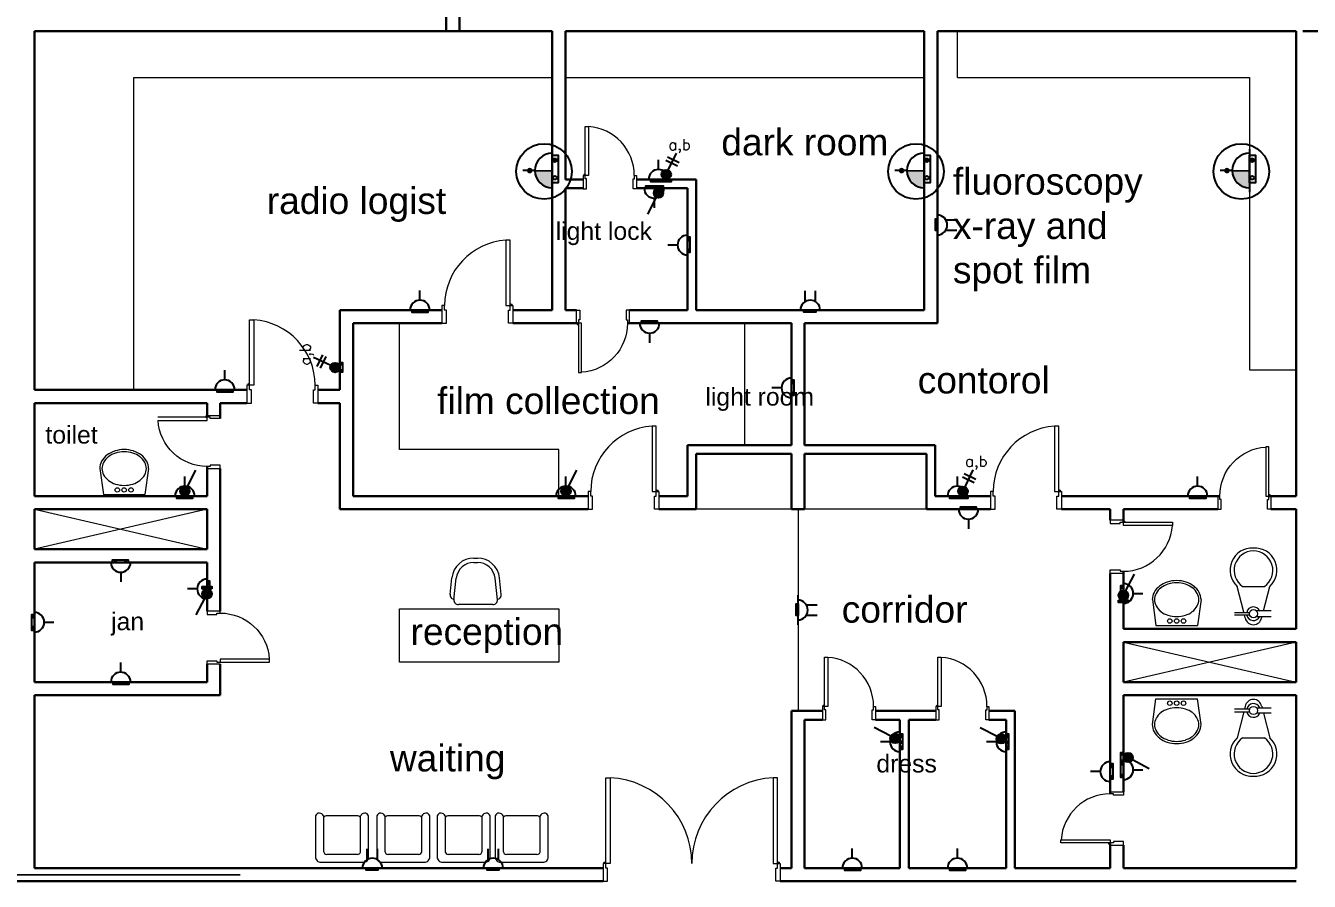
# Model space of a CAD drawing. Extents: x -15 to 148, y 313 to 399.
# Drawn here: x 79.78 to 94.27, y 358.12 to 367.79 of the extents above; entities that cross this region are included whole.
import ezdxf

# ---------------------------------------------------------------- set-up
doc = ezdxf.new("R2010")
doc.units = 0
doc.header["$LTSCALE"] = 0.15
doc.layers.get('0').update_dxf_attribs({"color": 252})
for name, color, linetype in [('0 BDH', 252, 'Continuous'), ('0 NAMES', 252, 'Continuous'), ('0 sockets', 252, 'Continuous'), ('d1', 252, 'Continuous'), ('E- Power- SYM', 4, 'Continuous'), ('E-SOCK', 2, 'Continuous'), ('E-TEXT', 3, 'Continuous'), ('Lighting Swiches Layer', 4, 'Continuous'), ('XREF', 8, 'Continuous')]:
    doc.layers.add(name, color=color, linetype=linetype)
for name, color, linetype, lineweight in [('anal', 252, 'Continuous', 20), ('DOOR', 252, 'Continuous', 20), ('FIXT', 252, 'Continuous', 9), ('FUR', 252, 'Continuous', 9), ('wall', 252, 'Continuous', 30), ('WC', 252, 'Continuous', 9)]:
    doc.layers.add(name, color=color, linetype=linetype, lineweight=lineweight)
doc.styles.add('E80', font='simplex.shx', dxfattribs={"height": 200})
pattern_1 = [(0, (0, 0), (0, 6.985), [5.08, -1.905]), (90, (0, 0), (-6.985, 4e-16), [5.08, -1.905])]

# ---------------------------------------------------------------- blocks, each defined once
blk = doc.blocks.new('ARCH')
at = {"layer": 'anal'}
for p, q in [((90.3, 367.2), (90.3, 367.725)), ((81, 367.2), (85.725, 367.2)), ((81, 363.675), (81, 367.2)), ((85.875, 367.2), (89.925, 367.2)), ((90.3, 367.2), (93.6, 367.2)), ((93.6, 367.2), (93.6, 363.9)), ((87.9, 363.05), (87.9, 364.425)), ((93.6, 363.9), (94.125, 363.9)), ((81.825, 362.325), (79.875, 361.875)), ((79.875, 362.325), (81.825, 361.875)), ((88.5, 362.325), (88.5, 360.05)), ((84, 361.2), (85.8, 361.2)), ((84, 360.6), (84, 361.2)), ((85.8, 361.2), (85.8, 360.6)), ((94.125, 360.825), (92.175, 360.375)), ((92.175, 360.825), (94.125, 360.375)), ((85.8, 360.6), (84, 360.6)), ((77.4, 358.2), (82.2, 358.2)), ((82.2, 358.2), (77.4, 358.2))]:
    blk.add_line(p, q, dxfattribs=at)
at = {"layer": 'DOOR'}
for p, q in [((86.097, 366.093), (86.097, 366.648)), ((86.097, 366.648), (86.133, 366.648)), ((86.133, 366.648), (86.133, 366.093)), ((86.097, 366.093), (86.074, 366.093)), ((86.074, 366.093), (86.074, 365.943)), ((86.133, 366.093), (86.097, 366.093)), ((86.097, 366.056), (86.097, 366.093)), ((86.652, 366.093), (86.674, 366.093)), ((86.652, 366.056), (86.652, 366.093)), ((86.674, 366.093), (86.674, 365.943)), ((86.074, 365.943), (86.112, 365.943)), ((86.112, 366.056), (86.097, 366.056)), ((86.112, 365.943), (86.112, 366.056)), ((86.637, 365.943), (86.637, 366.056)), ((86.637, 366.056), (86.652, 366.056)), ((86.674, 365.943), (86.637, 365.943)), ((85.997, 364.425), (85.997, 364.575)), ((85.997, 364.575), (86.034, 364.575)), ((86.034, 364.575), (86.034, 364.463)), ((86.597, 364.575), (86.559, 364.575)), ((86.559, 364.575), (86.559, 364.463)), ((86.597, 364.425), (86.597, 364.575)), ((86.019, 364.425), (85.997, 364.425)), ((86.034, 364.463), (86.019, 364.463)), ((86.019, 364.463), (86.019, 364.425)), ((86.019, 364.425), (86.019, 363.87)), ((86.055, 364.425), (86.019, 364.425)), ((86.055, 363.87), (86.055, 364.425)), ((86.559, 364.463), (86.574, 364.463)), ((86.574, 364.463), (86.574, 364.425)), ((86.574, 364.425), (86.597, 364.425)), ((86.019, 363.87), (86.055, 363.87)), ((81.825, 363.364), (81.27, 363.364)), ((81.27, 363.328), (81.825, 363.328)), ((81.825, 363.364), (81.825, 363.386)), ((81.825, 363.386), (81.975, 363.386)), ((81.825, 363.328), (81.825, 363.364)), ((81.862, 363.364), (81.825, 363.364)), ((81.862, 363.349), (81.862, 363.364)), ((81.975, 363.349), (81.862, 363.349)), ((81.975, 363.386), (81.975, 363.349)), ((93.819, 363.03), (93.783, 363.03)), ((93.783, 363.03), (93.783, 362.475)), ((93.819, 362.475), (93.819, 363.03)), ((81.825, 362.809), (81.825, 362.786)), ((81.862, 362.809), (81.825, 362.809)), ((81.825, 362.786), (81.975, 362.786)), ((81.975, 362.824), (81.862, 362.824)), ((81.862, 362.824), (81.862, 362.809)), ((81.975, 362.786), (81.975, 362.824)), ((93.264, 362.475), (93.241, 362.475)), ((93.241, 362.475), (93.241, 362.325)), ((93.264, 362.437), (93.264, 362.475)), ((93.783, 362.475), (93.819, 362.475)), ((93.819, 362.475), (93.841, 362.475)), ((93.819, 362.437), (93.819, 362.475)), ((93.841, 362.475), (93.841, 362.325)), ((93.241, 362.325), (93.279, 362.325)), ((93.279, 362.437), (93.264, 362.437)), ((93.279, 362.325), (93.279, 362.437)), ((93.804, 362.325), (93.804, 362.437)), ((93.804, 362.437), (93.819, 362.437)), ((93.841, 362.325), (93.804, 362.325)), ((92.175, 362.202), (92.025, 362.202)), ((92.025, 362.202), (92.025, 362.165)), ((92.025, 362.165), (92.137, 362.165)), ((92.137, 362.165), (92.137, 362.18)), ((92.137, 362.18), (92.175, 362.18)), ((92.175, 362.18), (92.175, 362.202)), ((92.175, 362.18), (92.73, 362.18)), ((92.175, 362.143), (92.175, 362.18)), ((92.73, 362.18), (92.73, 362.143)), ((92.73, 362.143), (92.175, 362.143)), ((92.025, 361.602), (92.025, 361.64)), ((92.025, 361.64), (92.137, 361.64)), ((92.175, 361.602), (92.025, 361.602)), ((92.137, 361.64), (92.137, 361.625)), ((92.137, 361.625), (92.175, 361.625)), ((92.175, 361.625), (92.175, 361.602)), ((81.975, 361.176), (81.825, 361.176)), ((81.825, 361.176), (81.825, 361.139)), ((81.937, 361.139), (81.937, 361.154)), ((81.937, 361.154), (81.975, 361.154)), ((81.975, 361.154), (81.975, 361.176)), ((81.825, 361.139), (81.937, 361.139)), ((81.825, 360.576), (81.825, 360.614)), ((81.825, 360.614), (81.937, 360.614)), ((81.975, 360.576), (81.825, 360.576)), ((81.937, 360.614), (81.937, 360.599)), ((81.937, 360.599), (81.975, 360.599)), ((82.53, 360.635), (81.975, 360.635)), ((81.975, 360.635), (81.975, 360.599)), ((81.975, 360.599), (82.53, 360.599)), ((81.975, 360.599), (81.975, 360.591)), ((82.53, 360.599), (82.53, 360.635)), ((88.799, 360.655), (88.835, 360.655)), ((88.799, 360.1), (88.799, 360.655)), ((88.835, 360.655), (88.835, 360.1)), ((90.08, 360.655), (90.116, 360.655)), ((90.08, 360.1), (90.08, 360.655)), ((90.116, 360.655), (90.116, 360.1)), ((88.776, 360.1), (88.776, 359.95)), ((88.799, 360.1), (88.776, 360.1)), ((88.799, 360.062), (88.799, 360.1)), ((88.835, 360.1), (88.799, 360.1)), ((88.814, 360.062), (88.799, 360.062)), ((88.814, 359.95), (88.814, 360.062)), ((89.339, 360.062), (89.354, 360.062)), ((89.339, 359.95), (89.339, 360.062)), ((89.354, 360.062), (89.354, 360.1)), ((89.354, 360.1), (89.376, 360.1)), ((89.376, 360.1), (89.376, 359.95)), ((90.057, 360.1), (90.057, 359.95)), ((90.08, 360.1), (90.057, 360.1)), ((90.08, 360.062), (90.08, 360.1)), ((90.116, 360.1), (90.08, 360.1)), ((90.095, 360.062), (90.08, 360.062)), ((90.095, 359.95), (90.095, 360.062)), ((90.62, 360.062), (90.635, 360.062)), ((90.62, 359.95), (90.62, 360.062)), ((90.635, 360.062), (90.635, 360.1)), ((90.635, 360.1), (90.657, 360.1)), ((90.657, 360.1), (90.657, 359.95)), ((88.776, 359.95), (88.814, 359.95)), ((89.376, 359.95), (89.339, 359.95)), ((90.057, 359.95), (90.095, 359.95)), ((90.657, 359.95), (90.62, 359.95)), ((92.025, 359.135), (92.175, 359.135)), ((92.025, 359.113), (92.025, 359.135)), ((92.175, 359.135), (92.175, 359.098)), ((92.062, 359.113), (92.025, 359.113)), ((92.062, 359.098), (92.062, 359.113)), ((92.175, 359.098), (92.062, 359.098)), ((91.47, 358.594), (92.025, 358.594)), ((91.47, 358.558), (91.47, 358.594)), ((92.025, 358.558), (91.47, 358.558)), ((92.025, 358.594), (92.025, 358.558)), ((92.062, 358.558), (92.025, 358.558)), ((92.025, 358.558), (92.025, 358.535)), ((92.062, 358.573), (92.062, 358.558)), ((92.175, 358.573), (92.062, 358.573)), ((92.175, 358.535), (92.175, 358.573)), ((92.025, 358.535), (92.175, 358.535))]:
    blk.add_line(p, q, dxfattribs=at)
for points in [[(85.249, 364.625), (85.249, 365.365), (85.201, 365.365), (85.201, 364.625)], [(84.509, 364.625), (84.479, 364.625), (84.479, 364.425), (84.529, 364.425), (84.529, 364.575), (84.509, 364.575)], [(85.249, 364.625), (85.279, 364.625), (85.279, 364.425), (85.229, 364.425), (85.229, 364.575), (85.249, 364.575)], [(82.306, 363.725), (82.306, 364.465), (82.354, 364.465), (82.354, 363.725)], [(82.306, 363.725), (82.276, 363.725), (82.276, 363.525), (82.326, 363.525), (82.326, 363.675), (82.306, 363.675)], [(83.046, 363.725), (83.076, 363.725), (83.076, 363.525), (83.026, 363.525), (83.026, 363.675), (83.046, 363.675)], [(86.899, 362.525), (86.899, 363.265), (86.851, 363.265), (86.851, 362.525)], [(91.445, 362.525), (91.445, 363.265), (91.397, 363.265), (91.397, 362.525)], [(86.159, 362.525), (86.129, 362.525), (86.129, 362.325), (86.179, 362.325), (86.179, 362.475), (86.159, 362.475)], [(86.899, 362.525), (86.929, 362.525), (86.929, 362.325), (86.879, 362.325), (86.879, 362.475), (86.899, 362.475)], [(90.705, 362.525), (90.675, 362.525), (90.675, 362.325), (90.725, 362.325), (90.725, 362.475), (90.705, 362.475)], [(91.445, 362.525), (91.475, 362.525), (91.475, 362.325), (91.425, 362.325), (91.425, 362.475), (91.445, 362.475)], [(86.329, 358.325), (86.329, 359.295), (86.379, 359.295), (86.379, 358.325)], [(88.269, 358.325), (88.269, 359.295), (88.219, 359.295), (88.219, 358.325)], [(86.329, 358.325), (86.299, 358.325), (86.299, 358.125), (86.349, 358.125), (86.349, 358.275), (86.329, 358.275)], [(88.269, 358.325), (88.299, 358.325), (88.299, 358.125), (88.249, 358.125), (88.249, 358.275), (88.269, 358.275)]]:
    blk.add_lwpolyline(points, close=True, dxfattribs=at)
for centre in [(85.259, 364.635), (82.296, 363.735), (86.909, 362.535), (91.455, 362.535), (86.319, 358.335), (88.279, 358.335)]:
    blk.add_circle(centre, 0.01, dxfattribs=at)
for centre, radius, start, end in [((85.249, 364.625), 0.74, 93.7231, 180), ((82.306, 363.725), 0.74, 0, 86.2769), ((86.899, 362.525), 0.74, 93.7231, 180), ((91.445, 362.525), 0.74, 93.7231, 180), ((86.329, 358.325), 0.971, 0, 87.0492), ((88.271, 358.325), 0.971, 92.9508, 180)]:
    blk.add_arc(centre, radius, start, end, dxfattribs=at)
for centre, major_axis, start_param, end_param in [((86.097, 366.093), (0.392, 0.392), 5.497787, 7.003603), ((86.089, 366.101), (0.0053, 0.0053), 5.497787, 11.780972), ((92.182, 362.187), (0.0053, 0.0053), 3.926991, 10.210176), ((92.175, 362.18), (-0.392, 0.392), 2.356194, 3.86201), ((88.799, 360.1), (-0.392, 0.392), 3.926991, 5.432806), ((90.08, 360.1), (-0.392, 0.392), 3.926991, 5.432806), ((88.791, 360.107), (0.0053, 0.0053), 5.497787, 11.780972), ((90.072, 360.107), (0.0053, 0.0053), 5.497787, 11.780972), ((92.025, 358.558), (-0.392, 0.392), -0.785398, 0.720417), ((92.017, 358.55), (0.0053, 0.0053), 0.785398, 7.068583)]:
    blk.add_ellipse(centre, major_axis=major_axis, ratio=1, start_param=start_param, end_param=end_param, dxfattribs=at)
at = {"layer": 'DOOR', "extrusion": (0, 0, -1)}
for centre, major_axis, start_param, end_param in [((86.012, 364.418), (-0.0053, 0.0053), 2.356194490190417, 8.639379797370003), ((86.019, 364.425), (-0.392, 0.392), 2.356194, 3.86201), ((81.825, 363.364), (0.392, 0.392), 2.356194, 3.86201), ((81.817, 363.371), (-0.0053, 0.0053), 3.926991, 10.210176), ((93.819, 362.475), (-0.392, 0.392), 5.497787, 7.003603), ((93.826, 362.482), (-0.0053, 0.0053), 5.497787, 11.780972), ((81.975, 360.599), (0.392, 0.392), -0.785398, 0.720417), ((81.982, 360.591), (-0.0053, 0.0053), 5.497787, 7.068583)]:
    blk.add_ellipse(centre, major_axis=major_axis, ratio=1, start_param=start_param, end_param=end_param, dxfattribs=at)
at = {"layer": 'FIXT'}
for p, q in [((84, 363), (84, 364.425)), ((85.8, 363), (84, 363)), ((85.8, 362.475), (85.8, 363)), ((80.614, 362.785), (80.655, 362.494)), ((81.164, 362.785), (81.123, 362.494)), ((80.655, 362.494), (81.123, 362.494)), ((89.95, 362.325), (87.35, 362.325)), ((92.502, 361.305), (92.543, 361.014)), ((93.052, 361.305), (93.011, 361.014)), ((92.543, 361.014), (93.011, 361.014)), ((92.502, 359.895), (92.543, 360.186)), ((92.543, 360.186), (93.011, 360.186)), ((93.052, 359.895), (93.011, 360.186))]:
    blk.add_line(p, q, dxfattribs=at)
for centre in [(80.812, 362.544), (80.889, 362.544), (80.967, 362.544), (92.699, 361.064), (92.777, 361.064), (92.854, 361.064), (92.699, 360.136), (92.777, 360.136), (92.854, 360.136)]:
    blk.add_circle(centre, 0.025, dxfattribs=at)
for centre, radius, start, end in [((80.835, 362.758), 0.228, 127.2098, 151.387), ((80.835, 362.758), 0.203, 127.2098, 151.387), ((80.868, 362.714), 0.282, 107.4592, 127.2098), ((80.868, 362.714), 0.257, 107.4592, 127.2098), ((80.889, 362.647), 0.353, 90, 107.4592), ((80.889, 362.647), 0.328, 90, 107.4592), ((80.889, 362.647), 0.353, 72.5408, 90), ((80.889, 362.647), 0.328, 72.5408, 90), ((80.911, 362.714), 0.257, 52.7902, 72.5408), ((80.911, 362.714), 0.282, 52.7902, 72.5408), ((80.943, 362.758), 0.203, 28.613, 52.7902), ((80.943, 362.758), 0.228, 28.613, 52.7902), ((80.785, 362.785), 0.171, 151.387, 180), ((80.785, 362.785), 0.146, 151.387, 180), ((80.785, 362.785), 0.146, 180, 208.613), ((80.994, 362.785), 0.146, 0, 28.613), ((80.994, 362.785), 0.146, 331.387, 360), ((80.994, 362.785), 0.171, 0, 28.613), ((80.835, 362.812), 0.203, 208.613, 232.7902), ((80.868, 362.855), 0.257, 232.7902, 252.5408), ((80.889, 362.923), 0.328, 252.5408, 270), ((80.889, 362.923), 0.328, 270, 287.4592), ((80.911, 362.855), 0.257, 287.4592, 307.2098), ((80.943, 362.812), 0.203, 307.2098, 331.387), ((92.723, 361.278), 0.228, 127.2098, 151.387), ((92.723, 361.278), 0.203, 127.2098, 151.387), ((92.755, 361.234), 0.282, 107.4592, 127.2098), ((92.755, 361.234), 0.257, 107.4592, 127.2098), ((92.777, 361.167), 0.353, 90, 107.4592), ((92.777, 361.167), 0.328, 90, 107.4592), ((92.777, 361.167), 0.353, 72.5408, 90), ((92.777, 361.167), 0.328, 72.5408, 90), ((92.798, 361.234), 0.257, 52.7902, 72.5408), ((92.798, 361.234), 0.282, 52.7902, 72.5408), ((92.831, 361.278), 0.203, 28.613, 52.7902), ((92.831, 361.278), 0.228, 28.613, 52.7902), ((92.672, 361.305), 0.171, 151.387, 180), ((92.672, 361.305), 0.146, 151.387, 180), ((92.672, 361.305), 0.146, 180, 208.613), ((92.881, 361.305), 0.146, 0, 28.613), ((92.881, 361.305), 0.146, 331.387, 360), ((92.881, 361.305), 0.171, 0, 28.613), ((92.723, 361.332), 0.203, 208.613, 232.7902), ((92.755, 361.375), 0.257, 232.7902, 252.5408), ((92.798, 361.375), 0.257, 287.4592, 307.2098), ((92.831, 361.332), 0.203, 307.2098, 331.387), ((92.777, 361.443), 0.328, 252.5408, 270), ((92.777, 361.443), 0.328, 270, 287.4592), ((92.723, 359.868), 0.203, 127.2098, 151.387), ((92.755, 359.825), 0.257, 107.4592, 127.2098), ((92.777, 359.757), 0.328, 90, 107.4592), ((92.777, 359.757), 0.328, 72.5408, 90), ((92.798, 359.825), 0.257, 52.7902, 72.5408), ((92.831, 359.868), 0.203, 28.613, 52.7902), ((92.672, 359.895), 0.171, 180, 208.613), ((92.672, 359.895), 0.146, 151.387, 180), ((92.672, 359.895), 0.146, 180, 208.613), ((92.881, 359.895), 0.146, 0, 28.613), ((92.881, 359.895), 0.146, 331.387, 360), ((92.881, 359.895), 0.171, 331.387, 360), ((92.723, 359.922), 0.228, 208.613, 232.7902), ((92.723, 359.922), 0.203, 208.613, 232.7902), ((92.755, 359.966), 0.282, 232.7902, 252.5408), ((92.755, 359.966), 0.257, 232.7902, 252.5408), ((92.777, 360.033), 0.353, 252.5408, 270), ((92.777, 360.033), 0.328, 252.5408, 270), ((92.777, 360.033), 0.328, 270, 287.4592), ((92.777, 360.033), 0.353, 270, 287.4592), ((92.798, 359.966), 0.257, 287.4592, 307.2098), ((92.798, 359.966), 0.282, 287.4592, 307.2098), ((92.831, 359.922), 0.203, 307.2098, 331.387), ((92.831, 359.922), 0.228, 307.2098, 331.387)]:
    blk.add_arc(centre, radius, start, end, dxfattribs=at)
at = {"layer": 'FUR'}
for p, q in [((84.839, 361.775), (84.88, 361.775)), ((84.839, 361.725), (84.88, 361.725)), ((84.57, 361.365), (84.59, 361.552)), ((84.614, 361.304), (84.64, 361.546)), ((85.105, 361.304), (85.078, 361.546)), ((85.148, 361.365), (85.128, 361.552)), ((85.055, 361.25), (84.664, 361.25)), ((83.05, 358.865), (83.05, 358.4)), ((83.14, 358.863), (83.14, 358.467)), ((83.515, 358.865), (83.185, 358.865)), ((83.56, 358.467), (83.56, 358.863)), ((83.65, 358.4), (83.65, 358.865)), ((83.742, 358.865), (83.742, 358.4)), ((83.832, 358.863), (83.832, 358.467)), ((84.207, 358.865), (83.877, 358.865)), ((84.252, 358.467), (84.252, 358.863)), ((84.342, 358.4), (84.342, 358.865)), ((84.424, 358.865), (84.424, 358.4)), ((84.514, 358.863), (84.514, 358.467)), ((84.889, 358.865), (84.559, 358.865)), ((84.934, 358.467), (84.934, 358.863)), ((85.024, 358.4), (85.024, 358.865)), ((85.079, 358.865), (85.079, 358.4)), ((85.169, 358.863), (85.169, 358.467)), ((85.544, 358.865), (85.214, 358.865)), ((85.589, 358.467), (85.589, 358.863)), ((85.679, 358.4), (85.679, 358.865)), ((83.178, 358.43), (83.523, 358.43)), ((83.87, 358.43), (84.215, 358.43)), ((84.551, 358.43), (84.896, 358.43)), ((85.207, 358.43), (85.552, 358.43)), ((83.11, 358.34), (83.59, 358.34)), ((83.802, 358.34), (84.282, 358.34)), ((84.484, 358.34), (84.964, 358.34)), ((85.139, 358.34), (85.619, 358.34))]:
    blk.add_line(p, q, dxfattribs=at)
for centre, radius, start, end in [((84.839, 361.525), 0.25, 90, 173.857), ((84.88, 361.525), 0.25, 6.143, 90), ((84.839, 361.525), 0.2, 90, 173.857), ((84.88, 361.525), 0.2, 6.143, 90), ((84.62, 361.36), 0.05, 173.857, 270), ((84.664, 361.3), 0.05, 175.0303, 270), ((85.055, 361.3), 0.05, 270, 4.9697), ((85.099, 361.36), 0.05, 270, 6.143)]:
    blk.add_arc(centre, radius, start, end, dxfattribs=at)
for centre, major_axis, start_param, end_param in [((83.095, 358.847), (-0.0339, 0.0339), 4.256093, 6.69338), ((83.185, 358.805), (-0.0424, 0.0424), -0.785398, 0.062664), ((83.515, 358.805), (0.0424, 0.0424), 6.220521, 7.068583), ((83.606, 358.847), (0.0339, 0.0339), 5.87299, 8.310278), ((83.787, 358.847), (-0.0339, 0.0339), 4.256093, 6.69338), ((83.877, 358.805), (-0.0424, 0.0424), -0.785398, 0.062664), ((84.207, 358.805), (0.0424, 0.0424), 6.220521, 7.068583), ((84.297, 358.847), (0.0339, 0.0339), 5.87299, 8.310278), ((84.468, 358.847), (-0.0339, 0.0339), 4.256093, 6.69338), ((84.559, 358.805), (-0.0424, 0.0424), -0.785398, 0.062664), ((84.889, 358.805), (0.0424, 0.0424), 6.220521, 7.068583), ((84.979, 358.847), (0.0339, 0.0339), 5.87299, 8.310278), ((85.124, 358.847), (-0.0339, 0.0339), 4.256093, 6.69338), ((85.214, 358.805), (-0.0424, 0.0424), -0.785398, 0.062664), ((85.544, 358.805), (0.0424, 0.0424), 6.220521, 7.068583), ((85.635, 358.847), (0.0339, 0.0339), 5.87299, 8.310278), ((83.11, 358.4), (0.0424, 0.0424), 2.356194, 3.926991), ((83.178, 358.467), (0.0265, 0.0265), 2.356194, 3.926991), ((83.523, 358.467), (-0.0265, 0.0265), 2.356194, 3.926991), ((83.59, 358.4), (-0.0424, 0.0424), 2.356194, 3.926991), ((83.802, 358.4), (0.0424, 0.0424), 2.356194, 3.926991), ((83.87, 358.467), (0.0265, 0.0265), 2.356194, 3.926991), ((84.215, 358.467), (-0.0265, 0.0265), 2.356194, 3.926991), ((84.282, 358.4), (-0.0424, 0.0424), 2.356194, 3.926991), ((84.484, 358.4), (0.0424, 0.0424), 2.356194, 3.926991), ((84.551, 358.467), (0.0265, 0.0265), 2.356194, 3.926991), ((84.896, 358.467), (-0.0265, 0.0265), 2.356194, 3.926991), ((84.964, 358.4), (-0.0424, 0.0424), 2.356194, 3.926991), ((85.139, 358.4), (0.0424, 0.0424), 2.356194, 3.926991), ((85.207, 358.467), (0.0265, 0.0265), 2.356194, 3.926991), ((85.552, 358.467), (-0.0265, 0.0265), 2.356194, 3.926991), ((85.619, 358.4), (-0.0424, 0.0424), 2.356194, 3.926991)]:
    blk.add_ellipse(centre, major_axis=major_axis, ratio=1, start_param=start_param, end_param=end_param, dxfattribs=at)
at = {"layer": 'wall'}
for p, q in [((84.525, 367.725), (84.525, 374.925)), ((84.675, 372.525), (84.675, 367.725)), ((80.925, 367.725), (79.875, 367.725)), ((79.875, 367.725), (85.725, 367.725)), ((79.875, 367.725), (79.875, 363.675)), ((84.675, 367.725), (80.925, 367.725)), ((85.725, 367.725), (84.525, 367.725)), ((85.725, 367.725), (84.675, 367.725)), ((85.725, 367.725), (84.675, 367.725)), ((85.725, 367.725), (85.725, 364.575)), ((89.475, 367.725), (85.875, 367.725)), ((89.925, 367.725), (85.875, 367.725)), ((85.875, 367.725), (89.925, 367.725)), ((85.875, 367.725), (85.875, 366.05)), ((89.925, 367.725), (85.875, 367.725)), ((89.925, 367.725), (89.925, 364.575)), ((91.875, 367.725), (90.075, 367.725)), ((94.125, 367.725), (90.075, 367.725)), ((90.075, 367.725), (94.125, 367.725)), ((90.075, 367.725), (90.075, 364.425)), ((90.075, 367.725), (91.725, 367.725)), ((94.125, 367.725), (94.125, 362.475)), ((94.125, 367.725), (94.125, 362.475)), ((94.125, 362.475), (94.125, 367.725)), ((94.125, 366.031), (94.125, 367.725)), ((94.125, 362.475), (94.125, 367.725)), ((94.2, 367.725), (99.525, 367.725)), ((86.074, 366.05), (85.875, 366.05)), ((86.074, 365.95), (85.875, 365.95)), ((85.875, 365.95), (85.875, 364.575)), ((87.35, 366.05), (86.674, 366.05)), ((87.25, 365.95), (86.674, 365.95)), ((87.25, 364.575), (87.25, 365.95)), ((87.35, 364.575), (87.35, 366.05)), ((94.125, 366), (94.125, 362.475)), ((83.325, 364.575), (83.325, 363.675)), ((84.479, 364.575), (83.325, 364.575)), ((85.725, 364.575), (85.279, 364.575)), ((85.997, 364.575), (85.875, 364.575)), ((87.25, 364.575), (86.597, 364.575)), ((89.925, 364.575), (87.35, 364.575)), ((83.475, 364.425), (83.475, 362.475)), ((84.479, 364.425), (83.475, 364.425)), ((85.8, 364.425), (85.279, 364.425)), ((86.01, 364.425), (85.8, 364.425)), ((88.425, 364.425), (86.574, 364.425)), ((88.425, 364.425), (88.425, 363.05)), ((88.575, 364.425), (88.575, 363.05)), ((90.075, 364.425), (88.575, 364.425)), ((82.276, 363.675), (79.875, 363.675)), ((83.325, 363.675), (83.076, 363.675)), ((79.875, 363.525), (79.875, 363.375)), ((81.825, 363.525), (79.875, 363.525)), ((81.825, 363.525), (81.825, 363.371)), ((81.975, 363.525), (81.975, 363.349)), ((82.276, 363.525), (81.975, 363.525)), ((83.325, 363.525), (83.076, 363.525)), ((83.325, 363.525), (83.325, 362.325)), ((94.125, 362.475), (94.125, 363.6)), ((79.875, 363.375), (79.875, 362.475)), ((88.425, 363.05), (87.25, 363.05)), ((87.25, 363.05), (87.25, 362.475)), ((88.575, 363.05), (90.05, 363.05)), ((90.05, 363.05), (90.05, 362.475)), ((88.425, 362.95), (87.35, 362.95)), ((87.35, 362.95), (87.35, 362.325)), ((88.425, 362.95), (88.425, 362.325)), ((88.575, 362.95), (88.575, 362.325)), ((88.575, 362.95), (89.95, 362.95)), ((89.95, 362.95), (89.95, 362.325)), ((81.825, 362.809), (81.825, 362.475)), ((81.975, 362.786), (81.975, 361.176)), ((79.875, 362.475), (81.825, 362.475)), ((83.475, 362.475), (86.129, 362.475)), ((86.929, 362.475), (87.25, 362.475)), ((90.675, 362.475), (90.05, 362.475)), ((93.263, 362.475), (91.475, 362.475)), ((94.125, 362.475), (93.825, 362.475)), ((79.875, 362.325), (79.875, 361.875)), ((79.875, 362.325), (81.825, 362.325)), ((81.825, 362.325), (81.825, 361.875)), ((83.325, 362.325), (86.129, 362.325)), ((86.929, 362.325), (87.35, 362.325)), ((88.575, 362.325), (88.425, 362.325)), ((90.675, 362.325), (89.95, 362.325)), ((92.025, 362.325), (91.475, 362.325)), ((92.025, 362.325), (92.025, 362.202)), ((92.175, 362.325), (92.175, 362.187)), ((93.241, 362.325), (92.175, 362.325)), ((94.125, 362.325), (93.841, 362.325)), ((94.125, 362.325), (94.125, 361.875)), ((94.125, 360.975), (94.125, 362.325)), ((94.125, 362.325), (94.125, 360.975)), ((94.125, 360.975), (94.125, 362.325)), ((94.125, 360.975), (94.125, 362.325)), ((79.875, 361.875), (81.825, 361.875)), ((79.875, 360.375), (79.875, 361.725)), ((79.875, 361.725), (81.825, 361.725)), ((81.825, 361.725), (81.825, 361.176)), ((92.025, 361.602), (92.025, 359.113)), ((92.175, 361.625), (92.175, 360.975)), ((94.125, 360.975), (92.175, 360.975)), ((92.175, 360.825), (92.175, 360.375)), ((94.125, 360.825), (92.175, 360.825)), ((94.125, 360.825), (94.125, 360.375)), ((94.125, 360.375), (94.125, 360.825)), ((94.125, 360.375), (94.125, 360.825)), ((81.825, 360.576), (81.825, 360.375)), ((81.975, 360.576), (81.975, 360.225)), ((81.825, 360.375), (79.875, 360.375)), ((94.125, 360.375), (92.175, 360.375)), ((79.875, 360.225), (79.875, 358.275)), ((81.975, 360.225), (79.875, 360.225)), ((94.125, 360.225), (92.175, 360.225)), ((92.175, 360.225), (92.175, 359.135)), ((94.125, 358.275), (94.125, 360.225)), ((94.125, 358.275), (94.125, 360.225)), ((94.125, 360.225), (94.125, 358.275)), ((94.125, 360.225), (94.125, 358.275)), ((88.777, 360.05), (88.425, 360.05)), ((88.425, 360.05), (88.425, 358.275)), ((90.057, 360.05), (89.376, 360.05)), ((90.95, 360.05), (90.657, 360.05)), ((90.95, 358.275), (90.95, 360.05)), ((88.575, 359.95), (88.575, 358.275)), ((88.575, 359.95), (88.776, 359.95)), ((89.65, 359.95), (89.376, 359.95)), ((89.65, 358.275), (89.65, 359.95)), ((89.75, 358.275), (89.75, 359.95)), ((89.75, 359.95), (90.057, 359.95)), ((90.85, 359.95), (90.657, 359.95)), ((90.85, 358.275), (90.85, 359.95)), ((94.125, 358.275), (94.125, 359.925)), ((92.025, 358.55), (92.025, 358.275)), ((92.175, 358.275), (92.175, 358.535)), ((80.4, 358.275), (79.875, 358.275)), ((80.4, 358.275), (86.299, 358.275)), ((84.675, 358.275), (86.299, 358.275)), ((88.425, 358.275), (88.299, 358.275)), ((88.299, 358.275), (88.425, 358.275)), ((88.575, 358.275), (89.65, 358.275)), ((88.575, 358.275), (89.65, 358.275)), ((89.75, 358.275), (90.85, 358.275)), ((89.75, 358.275), (90.85, 358.275)), ((90.95, 358.275), (92.025, 358.275)), ((90.95, 358.275), (92.025, 358.275)), ((92.175, 358.275), (94.125, 358.275)), ((92.175, 358.275), (94.125, 358.275)), ((80.4, 358.125), (73.899, 358.125)), ((80.325, 358.125), (86.299, 358.125)), ((84.525, 358.125), (86.299, 358.125)), ((88.299, 358.125), (94.125, 358.125)), ((88.299, 358.125), (89.325, 358.125)), ((89.475, 358.125), (94.125, 358.125))]:
    blk.add_line(p, q, dxfattribs=at)
at = {"layer": 'WC'}
for p, q in [((93.535, 361.162), (93.459, 361.455)), ((93.52, 361.455), (93.768, 361.455)), ((93.757, 361.177), (93.829, 361.455)), ((93.428, 361.161), (93.601, 361.161)), ((93.845, 361.177), (93.679, 361.177)), ((93.601, 361.13), (93.428, 361.13)), ((93.551, 361.099), (93.543, 361.131)), ((93.678, 361.115), (93.845, 361.115)), ((93.737, 361.099), (93.741, 361.115)), ((93.601, 360.07), (93.428, 360.07)), ((93.428, 360.039), (93.601, 360.039)), ((93.535, 360.038), (93.459, 359.745)), ((93.551, 360.101), (93.543, 360.069)), ((93.678, 360.085), (93.845, 360.085)), ((93.845, 360.023), (93.679, 360.023)), ((93.737, 360.101), (93.741, 360.085)), ((93.757, 360.023), (93.829, 359.745)), ((93.52, 359.745), (93.768, 359.745))]:
    blk.add_line(p, q, dxfattribs=at)
for centre in [(93.644, 361.146), (93.644, 360.054)]:
    blk.add_circle(centre, 0.0463, dxfattribs=at)
for centre, radius, start, end in [((93.629, 361.638), 0.25, 86.62, 226.9828), ((93.659, 361.638), 0.25, 313.0172, 93.38), ((93.645, 361.636), 0.22, 90.3, 235.4946), ((93.643, 361.636), 0.22, 304.5054, 89.7), ((93.644, 361.146), 0.0772, 23.4137, 168.1237), ((93.644, 361.116), 0.0942, 190.3889, 349.6111), ((93.644, 361.146), 0.0772, 191.423, 337.1495), ((93.644, 360.084), 0.0942, 10.3889, 169.6111), ((93.644, 360.054), 0.0772, 22.8505, 168.577), ((93.644, 360.054), 0.0772, 191.8763, 336.5863), ((93.629, 359.562), 0.25, 133.0172, 273.38), ((93.645, 359.564), 0.22, 124.5054, 269.7), ((93.643, 359.564), 0.22, 270.3, 55.4946), ((93.659, 359.562), 0.25, 266.62, 46.9828)]:
    blk.add_arc(centre, radius, start, end, dxfattribs=at)
at = {"layer": 'd1', "width": 2.4256, "attachment_point": 1}
for s, insert, char_height in [('{\\fArial|b0|i0|c0|p34;dark room}', (87.634, 366.621), 0.3), ('{\\fArial|b0|i0|c0|p34;fluoroscopy x-ray and spot film}', (90.25, 366.177), 0.3), ('{\\fArial|b0|i0|c0|p34;radio logist}', (82.5, 365.96), 0.3), ('{\\fArial|b0|i0|c0|p34;light lock}', (85.763, 365.567), 0.2), ('{\\fArial|b0|i0|c0|p34;contorol}', (89.852, 363.933), 0.3), ('{\\fArial|b0|i0|c0|p34;film collection}', (84.424, 363.701), 0.3), ('{\\fArial|b0|i0|c0|p34;light room}', (87.454, 363.696), 0.2), ('{\\fArial|b0|i0|c0|p34;toilet}', (80, 363.267), 0.2), ('{\\fArial|b0|i0|c0|p34;corridor}', (88.994, 361.345), 0.3), ('{\\fArial|b0|i0|c0|p34;jan}', (80.742, 361.16), 0.2), ('{\\fArial|b0|i0|c0|p34;reception}', (84.124, 361.094), 0.3), ('{\\fArial|b0|i0|c0|p34;waiting}', (83.891, 359.666), 0.3), ('{\\fArial|b0|i0|c0|p34;dress}', (89.385, 359.554), 0.2)]:
    blk.add_mtext(s, dxfattribs=dict(at, insert=insert, char_height=char_height))
blk = doc.blocks.new('s')
at = {"layer": '0 BDH', "linetype": 'ByBlock'}
h = blk.add_hatch(dxfattribs=at)
h.set_pattern_fill('ANGLE', color=2)
h.set_pattern_definition([(0, (-147.759, -393.318), (0, 6.985), [5.08, -1.905]), (90, (-147.759, -393.318), (-6.985, 4e-16), [5.08, -1.905])])
h.paths.add_polyline_path([(0.073, 0.002, 1), (0.054, 0.002, 1)])
at = {"layer": '0 BDH', "color": 6, "linetype": 'ByBlock'}
blk.add_lwpolyline([(-0.089, 0.015), (0.089, 0.015), (0.089, -0.015), (-0.089, -0.015)], close=True, dxfattribs=at)
for centre in [(-0.064, 0.002), (0.064, 0.002)]:
    blk.add_circle(centre, 0.00918, dxfattribs=at)
blk = doc.blocks.new('*U180')
at = {"layer": 'E-SOCK'}
for p, q in [((-0.077, -0.021), (-0.077, 0.142)), ((0.077, -0.021), (0.077, 0.142)), ((-0.223, -0.149), (0.223, -0.149))]:
    blk.add_line(p, q, dxfattribs=at)
blk.add_arc((0, -0.149), 0.149, 0, 180, dxfattribs=at)
at = {"layer": '0 BDH', "color": 6, "linetype": 'ByBlock'}
blk.add_blockref('s', (-0.005, -0.163), dxfattribs=at)
blk = doc.blocks.new('*U165')
at = {"linetype": 'ByBlock'}
h = blk.add_hatch(dxfattribs=at)
h.set_pattern_fill('ANGLE', color=2)
h.set_pattern_definition([(0, (-301.6926, 2.516), (0, 6.985), [5.08, -1.905]), (90, (-301.6926, 2.516), (-6.985, 4e-16), [5.08, -1.905])])
h.paths.add_polyline_path([(87, -25, 1), (127, -25, 1)])
at = {"color": 6, "linetype": 'ByBlock'}
blk.add_lwpolyline([(-154, 0), (164, 0), (164, -52), (-154, -52)], close=True, dxfattribs=at)
for centre in [(-107, -25), (107, -25)]:
    blk.add_circle(centre, 20.1, dxfattribs=at)
at = {"layer": 'E-SOCK'}
for p, q in [((0, 200), (0, 395)), ((-300, 0), (300, 0))]:
    blk.add_line(p, q, dxfattribs=at)
blk.add_arc((0, 0), 200, 0, 180, dxfattribs=at)
blk = doc.blocks.new('WATHERPROOF SOCKER S.PH')
at = {"layer": 'E-SOCK', "color": 6}
for p, q in [((0, 0.111), (0, 0.22)), ((-0.167, 0), (0.167, 0))]:
    blk.add_line(p, q, dxfattribs=at)
blk.add_arc((0, 0), 0.111, 0, 180, dxfattribs=at)
at = {"layer": '0 BDH', "color": 6, "linetype": 'ByBlock'}
blk.add_blockref('s', (-0.001, -0.014), dxfattribs=at)
blk = doc.blocks.new('POWER SOCKET')
at = {"linetype": 'ByBlock'}
h = blk.add_hatch(dxfattribs=at)
h.set_pattern_fill('ANGLE', color=2)
h.set_pattern_definition(pattern_1)
h.paths.add_polyline_path([(127, -39, 1), (183, -39, 1)])
at = {"layer": 'E- Power- SYM'}
blk.add_hatch(color=256, dxfattribs=at).paths.add_polyline_path([(0, 262, 0.414214), (-262, 0), (-3, 0)])
at = {"layer": 'XREF'}
h = blk.add_hatch(color=1, dxfattribs=at)
edge = h.paths.add_edge_path()
edge.add_arc((-1, 340), 42.3, 0, 360)
at = {"color": 6, "linetype": 'ByBlock'}
blk.add_lwpolyline([(-183, 0), (229, 0), (229, -88), (-183, -88)], close=True, dxfattribs=at)
for centre in [(-109, -39), (155, -39)]:
    blk.add_circle(centre, 27.9, dxfattribs=at)
at = {"layer": 'E- Power- SYM'}
for p, q in [((0, 262, 0), (0, 442, 0)), ((321, 0, 0), (-327, 0, 0))]:
    blk.add_line(p, q, dxfattribs=at)
at = {"layer": 'E- Power- SYM', "elevation": 0}
blk.add_lwpolyline([(0, 262), (-3, 0)], dxfattribs=at)
at = {"layer": 'E- Power- SYM'}
blk.add_circle((-14, 124, 0), 418, dxfattribs=at)
blk.add_arc((0, 0, 0), 262, 0, 180, dxfattribs=at)
blk = doc.blocks.new('11')
at = {"layer": 'Lighting Swiches Layer'}
blk.add_hatch(color=256, dxfattribs=at).paths.add_polyline_path([(77310, 15167, 1), (77089, 15167, 1)])
blk.add_line((77251, 15264), (77455, 15654), dxfattribs=at)
blk.add_circle((77200, 15167), 110, dxfattribs=at)
blk = doc.blocks.new('switch one way one gang')
at = {"linetype": 'ByBlock'}
h = blk.add_hatch(dxfattribs=at)
h.set_pattern_fill('ANGLE', color=2)
h.set_pattern_definition(pattern_1)
h.paths.add_polyline_path([(0.098, -0.05, 1), (0.16, -0.05, 1)])
h = blk.add_hatch(dxfattribs=at)
h.set_pattern_fill('ANGLE', color=2)
h.set_pattern_definition(pattern_1)
h.paths.add_polyline_path([(0.16, -0.05, 1), (0.098, -0.05, 1)])
at = {"color": 6, "linetype": 'ByBlock'}
blk.add_lwpolyline([(-0.179, 0), (0.179, 0), (0.179, -0.095), (-0.179, -0.095)], close=True, dxfattribs=at)
for centre in [(-0.129, -0.05), (0.129, -0.05)]:
    blk.add_circle(centre, 0.0311, dxfattribs=at)
at = {"layer": 'E- Power- SYM', "xscale": 0.001626735360157606, "yscale": 0.001626735360157606, "zscale": 0.001626735360157606}
blk.add_blockref('11', (-125.583, -24.493), dxfattribs=at)
blk = doc.blocks.new('switch one way two gang')
at = {"linetype": 'ByBlock'}
h = blk.add_hatch(dxfattribs=at)
h.set_pattern_fill('ANGLE', color=2)
h.set_pattern_definition([(0, (0.01, -0.0003), (0, 6.985), [5.08, -1.905]), (90, (0.01, -0.0003), (-6.985, 4e-16), [5.08, -1.905])])
h.paths.add_polyline_path([(0.17, -0.05, 1), (0.107, -0.05, 1)])
h = blk.add_hatch(dxfattribs=at)
h.set_pattern_fill('ANGLE', color=2)
h.set_pattern_definition(pattern_1)
h.paths.add_polyline_path([(0.107, -0.05, 1), (0.17, -0.05, 1)])
at = {"layer": 'Lighting Swiches Layer'}
blk.add_hatch(color=256, dxfattribs=at).paths.add_polyline_path([(0.179, 0.179, 1), (-0.179, 0.179, 1)])
at = {"color": 6, "linetype": 'ByBlock'}
blk.add_lwpolyline([(-0.169, 0), (0.189, 0), (0.189, -0.095), (-0.169, -0.095)], close=True, dxfattribs=at)
for centre in [(-0.119, -0.05), (0.139, -0.05)]:
    blk.add_circle(centre, 0.0311, dxfattribs=at)
at = {"layer": 'Lighting Swiches Layer'}
for p, q in [((0.077, 0.341), (0.384, 0.988)), ((-0.02, 0.721), (0.422, 0.511)), ((0.042, 0.847), (0.484, 0.637))]:
    blk.add_line(p, q, dxfattribs=at)
blk.add_circle((0, 0.179), 0.179, dxfattribs=at)
at = {"layer": 'E-TEXT', "style": 'E80'}
blk.add_text('a,b', height=0.408, rotation=360, dxfattribs=at).set_placement((0.081, 1.105))

msp = doc.modelspace()

# ---------------------------------------------------------------- block references
at = {"layer": '0 NAMES', "color": 6, "linetype": 'ByBlock', "xscale": 0.3, "yscale": 0.3, "zscale": 0.3}
for name, p in [('switch one way two gang', (87.012, 366.05)), ('switch one way two gang', (90.363, 362.475)), ('switch one way one gang', (81.575, 362.475)), ('switch one way one gang', (85.879, 362.475)), ('switch one way one gang', (92.175, 361.3))]:
    msp.add_blockref(name, p, dxfattribs=at)
for name, p, rotation in [('switch one way one gang', (86.924, 365.95), 180), ('switch one way two gang', (83.325, 363.925), 90), ('switch one way one gang', (81.825, 361.426), 180), ('switch one way one gang', (89.65, 359.738), 90), ('switch one way one gang', (90.85, 359.733), 90), ('switch one way one gang', (92.175, 359.524), 270)]:
    msp.add_blockref(name, p, dxfattribs=dict(at, rotation=rotation))
at = {"layer": '0 sockets', "color": 3}
for name, p in [('ARCH', (0, 0)), ('WATHERPROOF SOCKER S.PH', (81.575, 362.475))]:
    msp.add_blockref(name, p, dxfattribs=at)
for name, p, xscale, yscale, zscale, rotation in [('POWER SOCKET', (85.725, 366.15), 0.00075, 0.00075, 0.00075, 90), ('POWER SOCKET', (89.925, 366.15), 0.00075, 0.00075, 0.00075, 90), ('POWER SOCKET', (93.6, 366.15), 0.00075, 0.00075, 0.00075, 90), ('*U165', (86.874, 365.95), 0.0005570000000000001, 0.0005570000000000001, 0.0005570000000000001, 180), ('*U180', (90.186, 365.535), 0.75, 0.75, 0.75, 270), ('*U165', (87.25, 365.309), 0.0005570000000000001, 0.0005570000000000001, 0.0005570000000000001, 90), ('*U165', (86.824, 364.425), 0.0005570000000000001, 0.0005570000000000001, 0.0005570000000000001, 180), ('*U165', (88.425, 363.696), 0.0005570000000000001, 0.0005570000000000001, 0.0005570000000000001, 90), ('*U165', (90.425, 362.325), 0.0005570000000000001, 0.0005570000000000001, 0.0005570000000000001, 180), ('*U165', (80.85, 361.725), 0.0005570000000000001, 0.0005570000000000001, 0.0005570000000000001, 180), ('*U165', (81.825, 361.426), 0.0005570000000000001, 0.0005570000000000001, 0.0005570000000000001, 90), ('*U180', (88.611, 361.188), 0.75, 0.75, 0.75, 270), ('*U165', (79.875, 361.05), 0.0005570000000000001, 0.0005570000000000001, 0.0005570000000000001, 270), ('*U165', (89.65, 359.7), 0.0005570000000000001, 0.0005570000000000001, 0.0005570000000000001, 90), ('*U165', (90.85, 359.7), 0.0005570000000000001, 0.0005570000000000001, 0.0005570000000000001, 90), ('*U165', (92.025, 359.363), 0.0005570000000000001, 0.0005570000000000001, 0.0005570000000000001, 90)]:
    msp.add_blockref(name, p, dxfattribs=dict(at, xscale=xscale, yscale=yscale, zscale=zscale, rotation=rotation))
for name, p, xscale, yscale, zscale in [('*U165', (86.924, 366.05), 0.0005570000000000001, 0.0005570000000000001, 0.0005570000000000001), ('*U165', (84.229, 364.575), 0.0005570000000000001, 0.0005570000000000001, 0.0005570000000000001), ('*U180', (88.638, 364.686), 0.75, 0.75, 0.75), ('*U165', (82.026, 363.675), 0.0005570000000000001, 0.0005570000000000001, 0.0005570000000000001), ('*U165', (85.879, 362.475), 0.0005570000000000001, 0.0005570000000000001, 0.0005570000000000001), ('*U165', (90.3, 362.475), 0.0005570000000000001, 0.0005570000000000001, 0.0005570000000000001), ('*U165', (93.013, 362.475), 0.0005570000000000001, 0.0005570000000000001, 0.0005570000000000001), ('*U165', (80.85, 360.375), 0.0005570000000000001, 0.0005570000000000001, 0.0005570000000000001), ('*U180', (83.692, 358.386), 0.75, 0.75, 0.75), ('*U180', (85.058, 358.386), 0.75, 0.75, 0.75), ('*U165', (89.113, 358.275), 0.0005570000000000001, 0.0005570000000000001, 0.0005570000000000001), ('*U165', (90.3, 358.275), 0.0005570000000000001, 0.0005570000000000001, 0.0005570000000000001)]:
    msp.add_blockref(name, p, dxfattribs=dict(at, xscale=xscale, yscale=yscale, zscale=zscale))
at = {"layer": '0 sockets', "color": 3, "rotation": 270}
for p in [(92.175, 361.375), (92.175, 359.385)]:
    msp.add_blockref('WATHERPROOF SOCKER S.PH', p, dxfattribs=at)

doc.saveas('drawing.dxf')
